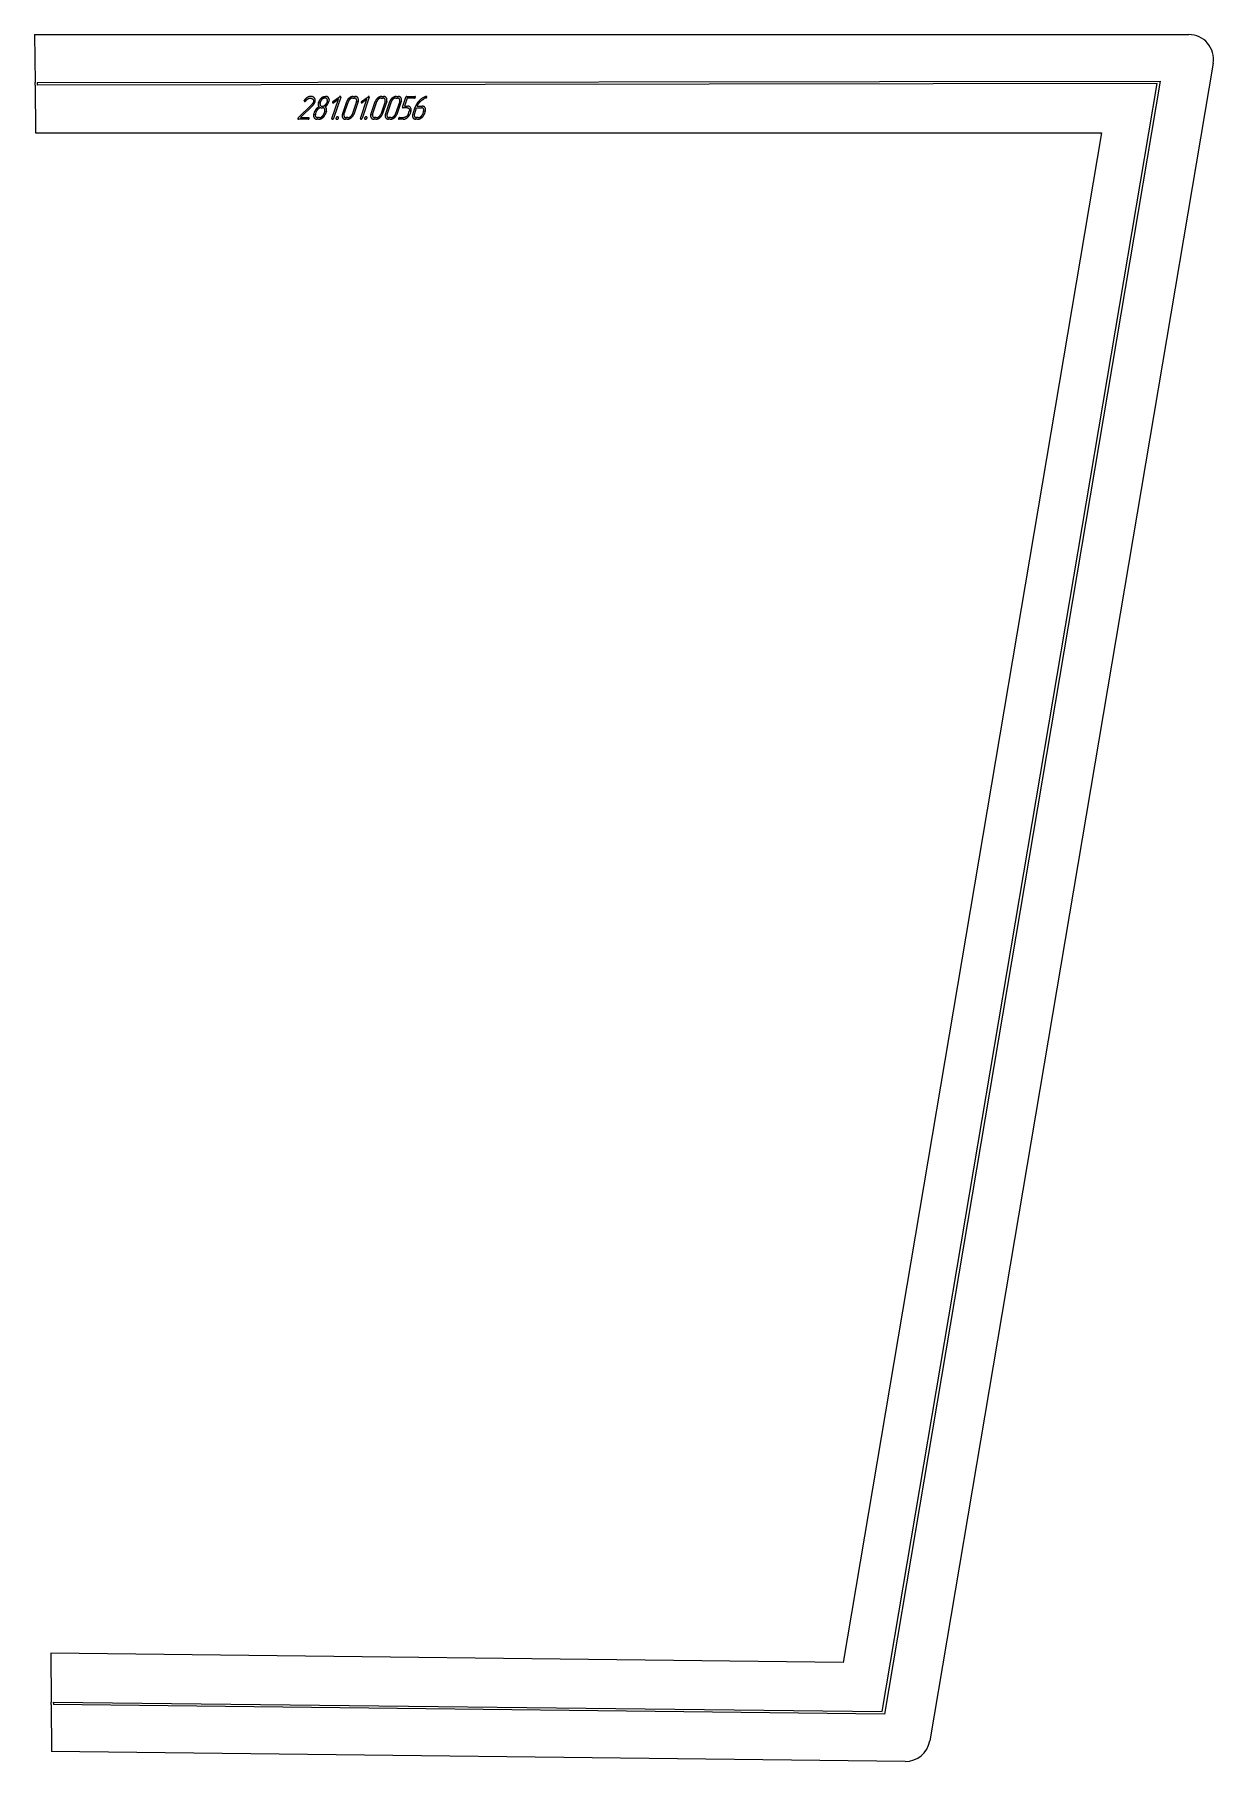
# Model space of a CAD drawing. Header units: millimetres. Extents: x 135 to 1574, y 63 to 2172.
import ezdxf

# ---------------------------------------------------------------- set-up
doc = ezdxf.new("R2010")
doc.units = ezdxf.units.MM
doc.linetypes.add('K5LT_BASIC', pattern=[0])
doc.layers.add('Engraving', color=7, linetype='Continuous')

msp = doc.modelspace()

# ---------------------------------------------------------------- linework, layer by layer
at = {"color": 143, "linetype": 'K5LT_BASIC', "lineweight": 25, "true_color": 0x33acca}
for p, q in [((135, 2171.7), (1544.3, 2171.7)), ((135, 2171.7), (135.6, 2113)), ((1573.9, 2136.7), (1227.9, 87.6)), ((135.7, 2110), (135.6, 2113)), ((135.7, 2110), (136.2, 2051.7)), ((136.2, 2051.7), (1437.5, 2051.7)), ((1437.5, 2051.7), (1122.4, 183.5)), ((1122.4, 183.5), (154.8, 194.8)), ((154.8, 194.8), (155.3, 135)), ((155.4, 132), (155.3, 135)), ((155.4, 132), (155.9, 74.8)), ((1197.9, 62.6), (155.9, 74.8))]:
    msp.add_line(p, q, dxfattribs=at)
for centre, start, end in [((1544.3, 2141.7), 350.4152, 90), ((1198.3, 92.6), 269.3285, 350.4152)]:
    msp.add_arc(centre, 30, start, end, dxfattribs=at)
at = {"layer": 'Engraving', "color": 143, "linetype": 'K5LT_BASIC', "lineweight": 25, "true_color": 0x33acca}
for p, q in [((138.2, 2113), (1509.4, 2114.9)), ((138.2, 2113), (138.2, 2110)), ((1505.8, 2111.9), (138.2, 2110)), ((1170, 123.4), (1505.8, 2111.9)), ((1509.4, 2114.9), (1172.6, 120.4)), ((464.3, 2091), (464.4, 2091.4)), ((481.7, 2088.1), (482.4, 2090.2)), ((483.7, 2088.1), (484.4, 2090.2)), ((487.9, 2095.7), (489.1, 2096)), ((489.1, 2096), (489.8, 2096.1)), ((489.8, 2096.1), (490.4, 2096.1)), ((492.3, 2090.2), (491.7, 2088.1)), ((494.3, 2090.2), (493.6, 2088.1)), ((494.5, 2090.8), (494.3, 2090.2)), ((494.7, 2091.4), (494.5, 2090.8)), ((494.7, 2092.5), (494.7, 2091.4)), ((498, 2069.2), (506, 2092.7)), ((499.4, 2089.8), (507.4, 2095.8)), ((508.8, 2095.1), (500, 2069.2)), ((506, 2092.7), (500.3, 2088.4)), ((510.8, 2074.2), (516.2, 2090.1)), ((512.8, 2074.2), (518.2, 2090.1)), ((528.2, 2090.1), (522.8, 2074.2)), ((523.5, 2094.1), (525.5, 2094.1)), ((524.2, 2096.1), (526.2, 2096.1)), ((530.2, 2090.1), (524.8, 2074.2)), ((532.9, 2069.2), (540.8, 2092.7)), ((534.2, 2089.8), (542.2, 2095.8)), ((543.6, 2095.1), (534.9, 2069.2)), ((540.8, 2092.7), (535.1, 2088.4)), ((545.6, 2074.2), (551, 2090.1)), ((547.6, 2074.2), (553, 2090.1)), ((563, 2090.1), (557.6, 2074.2)), ((558.4, 2094.1), (560.3, 2094.1)), ((559, 2096.1), (561, 2096.1)), ((565, 2090.1), (559.6, 2074.2)), ((563.4, 2074.2), (568.8, 2090.1)), ((565.4, 2074.2), (570.8, 2090.1)), ((580.8, 2090.1), (575.4, 2074.2)), ((576.1, 2094.1), (578.1, 2094.1)), ((576.8, 2096.1), (578.8, 2096.1)), ((582.8, 2090.1), (577.4, 2074.2)), ((584.2, 2083.2), (588.3, 2095.1)), ((589.9, 2094.1), (586.5, 2084.2)), ((589.6, 2096.1), (599.6, 2096.1)), ((598.9, 2094.1), (589.9, 2094.1)), ((611.9, 2093.8), (610.9, 2093.4)), ((612.4, 2094), (611.9, 2093.8)), ((612.8, 2094.2), (612.4, 2094)), ((612.8, 2096), (613.2, 2096.1)), ((456.9, 2069.8), (473.4, 2086.3)), ((469.1, 2068.3), (457.2, 2068.3)), ((474.7, 2085.2), (459.7, 2070.2)), ((459.7, 2070.2), (469.7, 2070.2)), ((473.4, 2086.3), (474.1, 2087.1)), ((474.1, 2087.1), (474.6, 2087.8)), ((476, 2074.2), (477.3, 2078.2)), ((478, 2074.2), (479.3, 2078.2)), ((481.9, 2068.3), (479.9, 2068.3)), ((482.6, 2070.2), (480.6, 2070.2)), ((484.7, 2082.2), (486.6, 2082.2)), ((489.3, 2078.2), (487.9, 2074.2)), ((491.3, 2078.2), (489.9, 2074.2)), ((516.7, 2068.3), (514.7, 2068.3)), ((517.4, 2070.2), (515.4, 2070.2)), ((551.6, 2068.3), (549.6, 2068.3)), ((552.2, 2070.2), (550.2, 2070.2)), ((569.3, 2068.3), (567.3, 2068.3)), ((570, 2070.2), (568, 2070.2)), ((585.1, 2068.3), (580.1, 2068.3)), ((580.8, 2070.2), (585.8, 2070.2)), ((589.9, 2082.2), (584.9, 2082.2)), ((586.5, 2084.2), (590.5, 2084.2)), ((591.1, 2074.2), (592.5, 2078.2)), ((594.5, 2078.2), (593.1, 2074.2)), ((596.7, 2074.2), (599.7, 2083.1)), ((598.7, 2074.2), (601.4, 2082.2)), ((602.7, 2068.3), (600.7, 2068.3)), ((601.4, 2082.2), (607.4, 2082.2)), ((603.3, 2070.2), (601.4, 2070.2)), ((602.1, 2084.2), (608.1, 2084.2)), ((610, 2078.2), (608.7, 2074.2)), ((612, 2078.2), (610.7, 2074.2)), ((157.9, 135), (1170, 123.4)), ((157.9, 135), (158, 132)), ((1172.6, 120.4), (158, 132))]:
    msp.add_line(p, q, dxfattribs=at)
for points in [[(464.3, 2091), (464.1, 2090.6), (464.3, 2090.3)], [(464.3, 2090.3), (464.5, 2090.1), (465, 2090.1)], [(468.3, 2095), (466.1, 2093.8), (464.4, 2091.4)], [(465, 2090.1), (465.3, 2090.1), (465.6, 2090.2)], [(465.6, 2090.2), (465.9, 2090.4), (466.1, 2090.7)], [(466.1, 2090.7), (467.4, 2092.6), (468.9, 2093.3)], [(472.3, 2096.1), (470.2, 2096.1), (468.3, 2095)], [(468.9, 2093.3), (470.3, 2094.1), (471.7, 2094.1)], [(471.7, 2094.1), (472.7, 2094.1), (473.5, 2093.7)], [(476.7, 2094.2), (475.1, 2096.1), (472.3, 2096.1)], [(473.5, 2093.7), (474.4, 2093.3), (474.9, 2092.7)], [(475.4, 2089.3), (475.1, 2088.5), (474.6, 2087.8)], [(474.9, 2092.7), (476, 2091.3), (475.4, 2089.3)], [(476.5, 2087.4), (477.1, 2088.3), (477.4, 2089.3)], [(477.4, 2089.3), (478.4, 2092.1), (476.7, 2094.2)], [(481.7, 2088.1), (481.2, 2086.7), (481.4, 2085.5)], [(485.6, 2094.4), (483.2, 2092.5), (482.4, 2090.2)], [(483.7, 2088.1), (483.1, 2086.5), (483.9, 2085.3)], [(486.5, 2093), (485, 2091.8), (484.4, 2090.2)], [(487.9, 2095.7), (486.7, 2095.3), (485.6, 2094.4)], [(489.7, 2094.1), (488.1, 2094.1), (486.5, 2093)], [(489.5, 2085.3), (491.1, 2086.4), (491.7, 2088.1)], [(492.1, 2093), (491.4, 2094.1), (489.7, 2094.1)], [(494, 2094.4), (492.8, 2096.1), (490.4, 2096.1)], [(492.3, 2090.2), (492.9, 2091.8), (492.1, 2093)], [(492.2, 2085.6), (493.2, 2086.7), (493.6, 2088.1)], [(494.7, 2092.5), (494.6, 2093.5), (494, 2094.4)], [(498.9, 2089.2), (498.7, 2088.7), (498.9, 2088.4)], [(499.4, 2089.8), (498.9, 2089.3), (498.9, 2089.2)], [(498.9, 2088.4), (499.1, 2088.1), (499.5, 2088.1)], [(499.5, 2088.1), (499.9, 2088.1), (500.3, 2088.4)], [(508.1, 2096.1), (507.7, 2096.1), (507.4, 2095.8)], [(508.8, 2095.8), (508.5, 2096.1), (508.1, 2096.1)], [(508.8, 2095.1), (509, 2095.6), (508.8, 2095.8)], [(519.4, 2094.3), (517, 2092.5), (516.2, 2090.1)], [(520.3, 2093), (518.8, 2091.8), (518.2, 2090.1)], [(524.2, 2096.1), (521.7, 2096.1), (519.4, 2094.3)], [(523.5, 2094.1), (521.9, 2094.1), (520.3, 2093)], [(527.9, 2092.9), (527.2, 2094.1), (525.5, 2094.1)], [(529.8, 2094.4), (528.6, 2096.1), (526.2, 2096.1)], [(528.2, 2090.1), (528.7, 2091.8), (527.9, 2092.9)], [(530.2, 2090.1), (531, 2092.6), (529.8, 2094.4)], [(533.7, 2089.2), (533.5, 2088.7), (533.7, 2088.4)], [(534.2, 2089.8), (533.7, 2089.3), (533.7, 2089.2)], [(533.7, 2088.4), (533.9, 2088.1), (534.4, 2088.1)], [(534.4, 2088.1), (534.7, 2088.1), (535.1, 2088.4)], [(543, 2096.1), (542.6, 2096.1), (542.2, 2095.8)], [(543.6, 2095.8), (543.4, 2096.1), (543, 2096.1)], [(543.6, 2095.1), (543.8, 2095.6), (543.6, 2095.8)], [(554.2, 2094.3), (551.8, 2092.5), (551, 2090.1)], [(555.1, 2093), (553.6, 2091.8), (553, 2090.1)], [(559, 2096.1), (556.5, 2096.1), (554.2, 2094.3)], [(558.4, 2094.1), (556.7, 2094.1), (555.1, 2093)], [(562.8, 2092.9), (562, 2094.1), (560.3, 2094.1)], [(564.6, 2094.4), (563.5, 2096.1), (561, 2096.1)], [(563, 2090.1), (563.5, 2091.8), (562.8, 2092.9)], [(565, 2090.1), (565.8, 2092.6), (564.6, 2094.4)], [(572, 2094.3), (569.6, 2092.5), (568.8, 2090.1)], [(572.9, 2093), (571.4, 2091.8), (570.8, 2090.1)], [(576.8, 2096.1), (574.3, 2096.1), (572, 2094.3)], [(576.1, 2094.1), (574.5, 2094.1), (572.9, 2093)], [(580.5, 2092.9), (579.8, 2094.1), (578.1, 2094.1)], [(582.4, 2094.4), (581.2, 2096.1), (578.8, 2096.1)], [(580.8, 2090.1), (581.3, 2091.8), (580.5, 2092.9)], [(582.8, 2090.1), (583.6, 2092.6), (582.4, 2094.4)], [(589.6, 2096.1), (588.6, 2096.1), (588.3, 2095.1)], [(598.9, 2094.1), (599.4, 2094.1), (599.7, 2094.4)], [(600.1, 2095.8), (599.9, 2096.1), (599.6, 2096.1)], [(599.7, 2094.4), (600.1, 2094.8), (600.2, 2095.1)], [(604.5, 2090.7), (601.2, 2087.2), (599.7, 2083.1)], [(600.2, 2095.1), (600.3, 2095.5), (600.1, 2095.8)], [(603.6, 2086.9), (604.6, 2088.4), (605.8, 2089.6)], [(612.8, 2096), (608.1, 2094.4), (604.5, 2090.7)], [(605.8, 2089.6), (607.5, 2091.4), (609.1, 2092.3)], [(609.1, 2092.3), (610, 2092.9), (610.9, 2093.4)], [(612.8, 2094.2), (613.3, 2094.4), (613.5, 2094.6)], [(613.8, 2095.8), (613.6, 2096.1), (613.2, 2096.1)], [(613.5, 2094.6), (613.7, 2094.8), (613.8, 2095.1)], [(613.8, 2095.1), (613.9, 2095.5), (613.8, 2095.8)], [(456.6, 2069.3), (456.4, 2068.9), (456.6, 2068.6)], [(456.9, 2069.8), (456.7, 2069.6), (456.6, 2069.3)], [(456.6, 2068.6), (456.8, 2068.3), (457.2, 2068.3)], [(469.1, 2068.3), (469.5, 2068.3), (469.9, 2068.6)], [(470.3, 2069.9), (470.1, 2070.2), (469.7, 2070.2)], [(469.9, 2068.6), (470.3, 2068.9), (470.4, 2069.2)], [(470.4, 2069.2), (470.5, 2069.6), (470.3, 2069.9)], [(474.7, 2085.2), (475.8, 2086.4), (476.5, 2087.4)], [(476, 2074.2), (475.1, 2071.7), (476.4, 2070)], [(476.4, 2070), (477.6, 2068.3), (479.9, 2068.3)], [(479.2, 2081.1), (477.9, 2079.7), (477.3, 2078.2)], [(478, 2074.2), (477.4, 2072.6), (478.2, 2071.4)], [(478.2, 2071.4), (479, 2070.2), (480.6, 2070.2)], [(482.3, 2083.5), (480.5, 2082.5), (479.2, 2081.1)], [(481.4, 2081), (479.9, 2079.8), (479.3, 2078.2)], [(481.4, 2085.5), (481.6, 2084.3), (482.3, 2083.5)], [(484.7, 2082.2), (483, 2082.2), (481.4, 2081)], [(481.9, 2068.3), (484.4, 2068.3), (486.7, 2070)], [(482.6, 2070.2), (484.3, 2070.2), (485.8, 2071.4)], [(483.9, 2085.3), (484.7, 2084.2), (486.3, 2084.2)], [(485.8, 2071.4), (487.4, 2072.6), (487.9, 2074.2)], [(486.3, 2084.2), (487.9, 2084.2), (489.5, 2085.3)], [(489.1, 2081), (488.3, 2082.2), (486.6, 2082.2)], [(486.7, 2070), (489.1, 2071.7), (489.9, 2074.2)], [(489.3, 2078.2), (489.8, 2079.8), (489.1, 2081)], [(489.9, 2083.5), (491.3, 2084.4), (492.2, 2085.6)], [(491.4, 2081.4), (491, 2082.8), (489.9, 2083.5)], [(491.3, 2078.2), (491.8, 2079.9), (491.4, 2081.4)], [(498, 2069.2), (497.9, 2068.7), (498.1, 2068.5)], [(498.1, 2068.5), (498.5, 2068.3), (498.7, 2068.3)], [(498.7, 2068.3), (499.1, 2068.3), (499.5, 2068.5)], [(499.5, 2068.5), (499.9, 2068.8), (500, 2069.2)], [(503.1, 2069.7), (502.9, 2069.1), (503.1, 2068.7)], [(503.8, 2070.7), (503.2, 2070.1), (503.1, 2069.7)], [(503.1, 2068.7), (503.4, 2068.3), (504.1, 2068.3)], [(505.1, 2071.2), (504.4, 2071.2), (503.8, 2070.7)], [(504.1, 2068.3), (504.8, 2068.3), (505.4, 2068.7)], [(506, 2070.8), (505.6, 2071.2), (505.1, 2071.2)], [(505.4, 2068.7), (505.9, 2069.2), (506.1, 2069.7)], [(506.1, 2069.7), (506.3, 2070.3), (506, 2070.8)], [(510.8, 2074.2), (510, 2071.7), (511.2, 2070)], [(511.2, 2070), (512.5, 2068.3), (514.7, 2068.3)], [(512.8, 2074.2), (512.2, 2072.6), (513.1, 2071.4)], [(513.1, 2071.4), (513.9, 2070.2), (515.4, 2070.2)], [(516.7, 2068.3), (519.2, 2068.3), (521.6, 2070)], [(517.4, 2070.2), (519, 2070.2), (520.6, 2071.4)], [(520.6, 2071.4), (522.2, 2072.5), (522.8, 2074.2)], [(521.6, 2070), (523.9, 2071.8), (524.8, 2074.2)], [(532.9, 2069.2), (532.7, 2068.7), (532.9, 2068.5)], [(532.9, 2068.5), (533.3, 2068.3), (533.5, 2068.3)], [(533.5, 2068.3), (534, 2068.3), (534.3, 2068.5)], [(534.3, 2068.5), (534.7, 2068.8), (534.9, 2069.2)], [(537.9, 2069.7), (537.7, 2069.1), (538, 2068.7)], [(538.6, 2070.7), (538, 2070.1), (537.9, 2069.7)], [(538, 2068.7), (538.2, 2068.3), (538.9, 2068.3)], [(539.9, 2071.2), (539.2, 2071.2), (538.6, 2070.7)], [(538.9, 2068.3), (539.6, 2068.3), (540.2, 2068.7)], [(540.8, 2070.8), (540.5, 2071.2), (539.9, 2071.2)], [(540.2, 2068.7), (540.7, 2069.2), (540.9, 2069.7)], [(540.9, 2069.7), (541.1, 2070.3), (540.8, 2070.8)], [(545.6, 2074.2), (544.8, 2071.7), (546, 2070)], [(546, 2070), (547.3, 2068.3), (549.6, 2068.3)], [(547.6, 2074.2), (547.1, 2072.6), (547.9, 2071.4)], [(547.9, 2071.4), (548.7, 2070.2), (550.2, 2070.2)], [(551.6, 2068.3), (554, 2068.3), (556.4, 2070)], [(552.2, 2070.2), (553.8, 2070.2), (555.4, 2071.4)], [(555.4, 2071.4), (557, 2072.5), (557.6, 2074.2)], [(556.4, 2070), (558.7, 2071.8), (559.6, 2074.2)], [(563.4, 2074.2), (562.6, 2071.7), (563.8, 2070)], [(563.8, 2070), (565.1, 2068.3), (567.3, 2068.3)], [(565.4, 2074.2), (564.8, 2072.6), (565.6, 2071.4)], [(565.6, 2071.4), (566.5, 2070.2), (568, 2070.2)], [(569.3, 2068.3), (571.8, 2068.3), (574.2, 2070)], [(570, 2070.2), (571.6, 2070.2), (573.2, 2071.4)], [(573.2, 2071.4), (574.8, 2072.5), (575.4, 2074.2)], [(574.2, 2070), (576.5, 2071.8), (577.4, 2074.2)], [(579.5, 2069.2), (579.4, 2068.9), (579.5, 2068.5)], [(579.9, 2069.9), (579.6, 2069.5), (579.5, 2069.2)], [(579.5, 2068.5), (579.7, 2068.3), (580.1, 2068.3)], [(580.8, 2070.2), (580.3, 2070.2), (579.9, 2069.9)], [(584.2, 2083.2), (583.9, 2082.2), (584.9, 2082.2)], [(585.1, 2068.3), (587.6, 2068.3), (589.9, 2070)], [(589, 2071.4), (587.5, 2070.2), (585.8, 2070.2)], [(591.1, 2074.2), (590.6, 2072.6), (589, 2071.4)], [(589.9, 2082.2), (591.5, 2082.2), (592.3, 2081)], [(589.9, 2070), (592.3, 2071.8), (593.1, 2074.2)], [(594.1, 2082.4), (593, 2084.2), (590.5, 2084.2)], [(592.3, 2081), (593, 2079.9), (592.5, 2078.2)], [(594.5, 2078.2), (595.3, 2080.6), (594.1, 2082.4)], [(596.7, 2074.2), (595.9, 2071.7), (597.1, 2070)], [(597.1, 2070), (598.4, 2068.3), (600.7, 2068.3)], [(598.7, 2074.2), (598.2, 2072.6), (599, 2071.4)], [(599, 2071.4), (599.8, 2070.2), (601.4, 2070.2)], [(602.1, 2084.2), (602.6, 2085.5), (603.6, 2086.9)], [(602.7, 2068.3), (605.2, 2068.3), (607.5, 2070)], [(603.3, 2070.2), (605, 2070.2), (606.6, 2071.4)], [(606.6, 2071.4), (608.1, 2072.6), (608.7, 2074.2)], [(609.8, 2081), (609.1, 2082.2), (607.4, 2082.2)], [(607.5, 2070), (609.8, 2071.7), (610.7, 2074.2)], [(611.7, 2082.4), (610.6, 2084.2), (608.1, 2084.2)], [(610, 2078.2), (610.6, 2079.8), (609.8, 2081)], [(612, 2078.2), (612.9, 2080.7), (611.7, 2082.4)]]:
    msp.add_open_spline(points, degree=2, dxfattribs=at)

doc.saveas('drawing.dxf')
